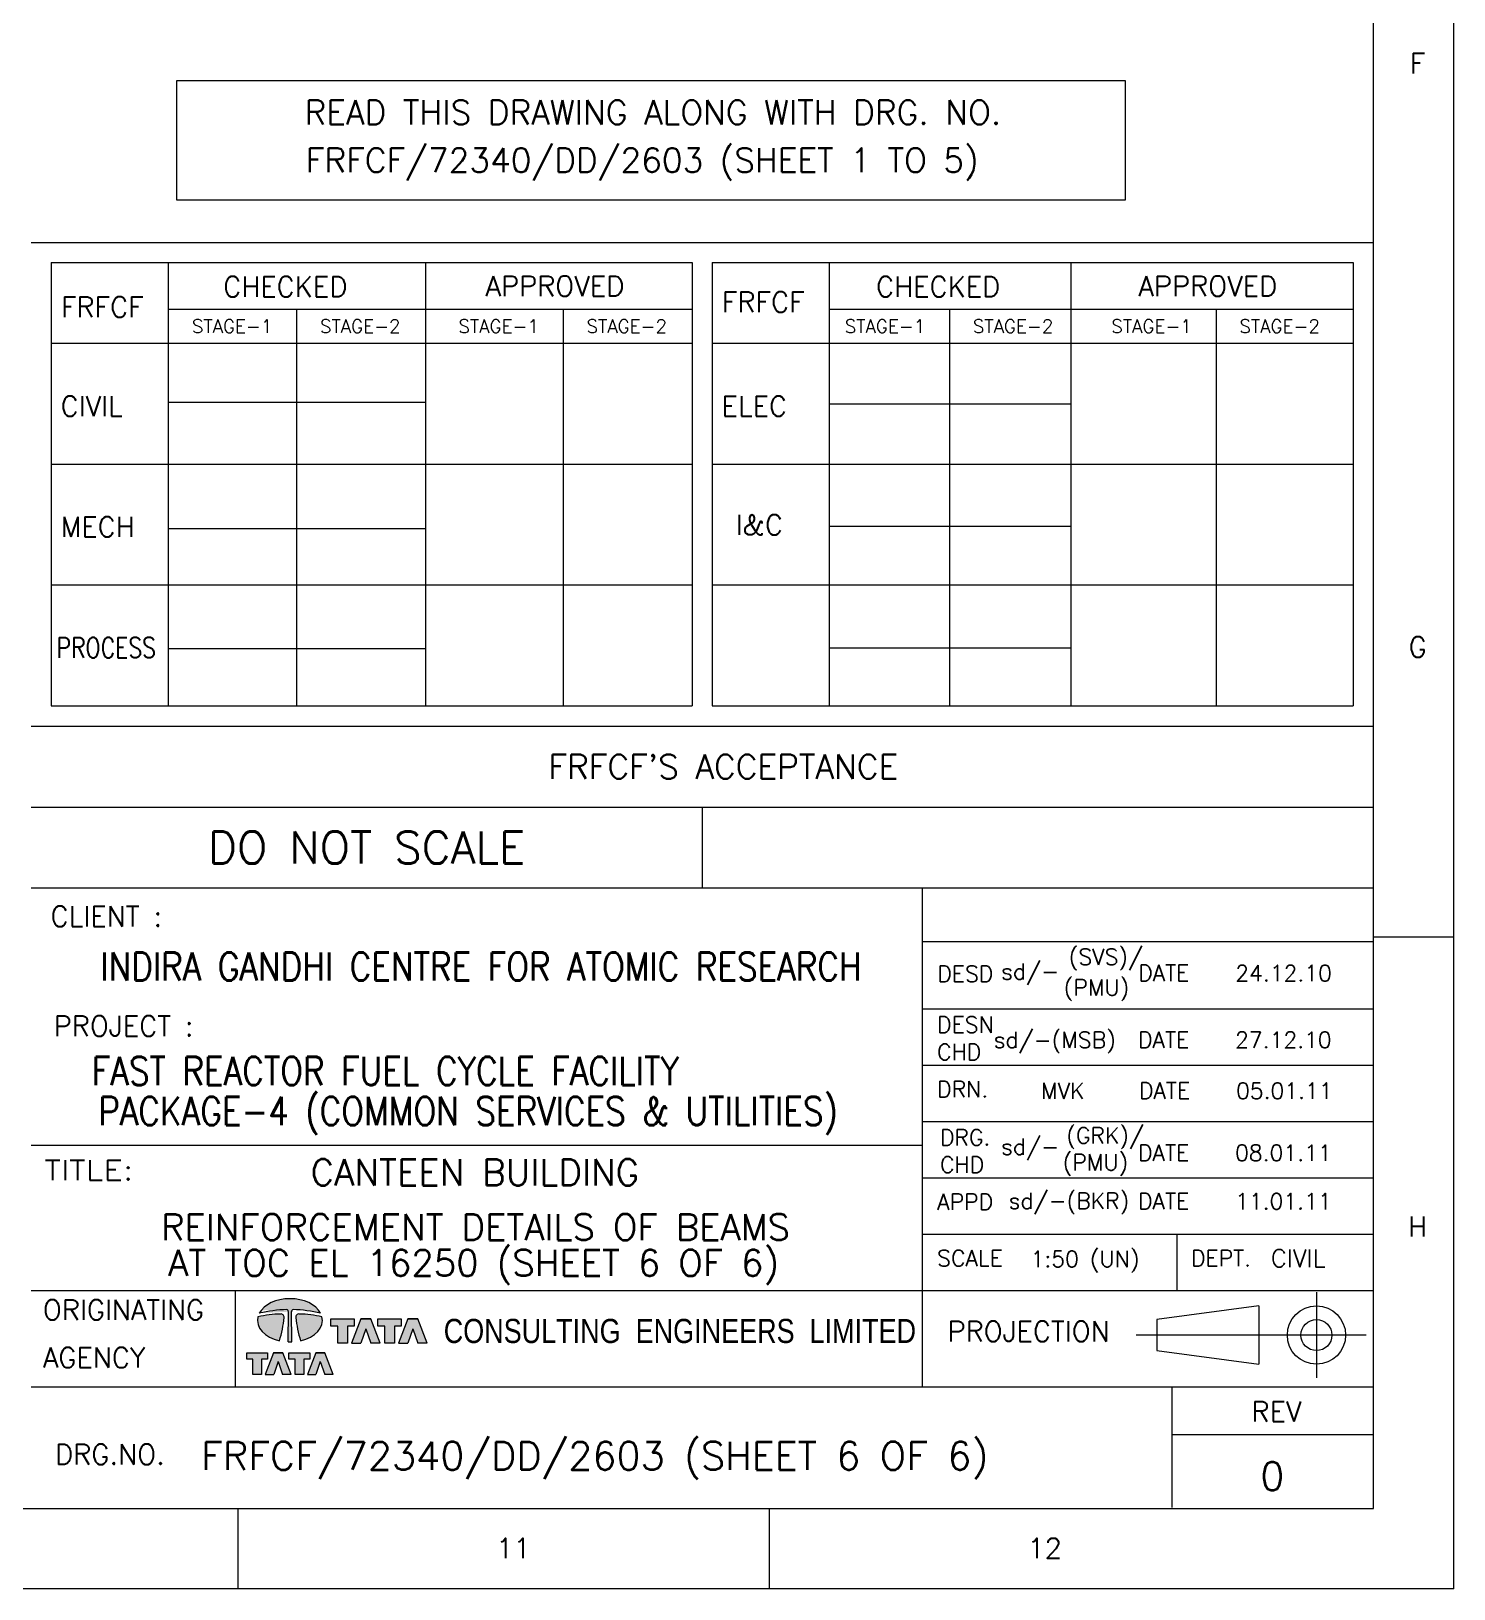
# Model space of a CAD drawing. Extents: x 875770 to 917820, y -160285 to -130585.
# Drawn here: x 908983 to 917820, y -160285 to -150610 of the extents above; entities that cross this region are included whole.
import ezdxf
from ezdxf.enums import TextEntityAlignment as Align
from ezdxf.lldxf.tags import DXFTag

# ---------------------------------------------------------------- set-up
doc = ezdxf.new("R2010")
doc.units = 0
doc.header["$LTSCALE"] = 450
doc.header["$MEASUREMENT"] = 0
doc.linetypes.add('( Center )', pattern=[2, 1.25, -0.25, 0.25, -0.25])
doc.linetypes.add('0', pattern=[0])
for name, color, linetype, lineweight in [('CV-AB-TEXT', 3, 'Continuous', 0), ('CV-AB-TITLE', 6, 'Continuous', 0), ('DIM', 2, 'Continuous', 0), ('TEMP-TEXT', 3, 'Continuous', 0), ('TEMPLATE', 7, 'Continuous', 0), ('TEXT', 3, 'Continuous', 0)]:
    doc.layers.add(name, color=color, linetype=linetype, lineweight=lineweight)
doc.styles.add('RD', font='romans.shx', dxfattribs={"height": 3})
doc.styles.add('ROMANS', font='romans.shx', dxfattribs={"height": 150})
doc.styles.add('SIMPLEX', font='romans.shx')
doc.styles.add('TCE NAME', font='arial.ttf')
tags = doc.linetypes.add('ACAD_ISO10W100', pattern=[18.5, 12, -3, 0.5, -3]).pattern_tags.tags
tags[10:11] = [DXFTag(74, 4), DXFTag(75, 0), DXFTag(340, '0'), DXFTag(46, 1.0), DXFTag(50, 0.0), DXFTag(44, 0.0), DXFTag(45, 0.0)]
tags[8:9] = [DXFTag(74, 4), DXFTag(75, 0), DXFTag(340, '0'), DXFTag(46, 1.0), DXFTag(50, 0.0), DXFTag(44, 0.0), DXFTag(45, 0.0)]
tags[6:7] = [DXFTag(74, 4), DXFTag(75, 0), DXFTag(340, '0'), DXFTag(46, 1.0), DXFTag(50, 0.0), DXFTag(44, 0.0), DXFTag(45, 0.0)]
tags[4:5] = [DXFTag(74, 4), DXFTag(75, 0), DXFTag(340, '0'), DXFTag(46, 1.0), DXFTag(50, 0.0), DXFTag(44, 0.0), DXFTag(45, 0.0)]
tags = doc.linetypes.add('CENTER', pattern=[5.300000000000001, 4, -0.65, 0, -0.65]).pattern_tags.tags
tags[10:11] = [DXFTag(74, 4), DXFTag(75, 0), DXFTag(340, '0'), DXFTag(46, 1.0), DXFTag(50, 0.0), DXFTag(44, 0.0), DXFTag(45, 0.0)]
tags[8:9] = [DXFTag(74, 4), DXFTag(75, 0), DXFTag(340, '0'), DXFTag(46, 1.0), DXFTag(50, 0.0), DXFTag(44, 0.0), DXFTag(45, 0.0)]
tags[6:7] = [DXFTag(74, 4), DXFTag(75, 0), DXFTag(340, '0'), DXFTag(46, 1.0), DXFTag(50, 0.0), DXFTag(44, 0.0), DXFTag(45, 0.0)]
tags[4:5] = [DXFTag(74, 4), DXFTag(75, 0), DXFTag(340, '0'), DXFTag(46, 1.0), DXFTag(50, 0.0), DXFTag(44, 0.0), DXFTag(45, 0.0)]

# ---------------------------------------------------------------- blocks, each defined once
blk = doc.blocks.new('tata_1_1')
at = {"layer": 'TEMPLATE', "extrusion": (0, 0, -1)}
h = blk.add_hatch(color=153, dxfattribs=at)
h.paths.add_polyline_path([(0.3063703542008511, -0.5855657048559806), (0.3063703542008511, -0.4206415926465894), (0.2421564582773073, -0.4206415926465894), (0.2421564582773073, -0.3516235333336759), (0.4679529877484185, -0.3516235333336759), (0.4679529877484185, -0.4206415926465894), (0.4006277935849099, -0.4206415926465894), (0.4006277935849099, -0.5855657048559806)])
h.paths.add_polyline_path([(0.1752483881296953, -0.585565704855981), (0.1278358006475742, -0.4471152373625249), (0.08042321316544587, -0.5855657048559806), (-0.01174097127995566, -0.5855657048559806), (0.07893635226488271, -0.3516235333336764), (0.1767352490302656, -0.3516235333336764), (0.2674125725750898, -0.5855657048559806)])
h.paths.add_polyline_path([(-0.1498416455962399, -0.5855657048559806), (-0.1498416455962399, -0.4206415926465894), (-0.2140555415197909, -0.4206415926465894), (-0.2140555415197909, -0.3516235333336759), (0.01174098795132039, -0.3516235333336759), (0.01174098795132039, -0.4206415926465894), (-0.05558420621218119, -0.4206415926465894), (-0.05558420621218119, -0.5855657048559806)])
h.paths.add_polyline_path([(-0.2809636116674028, -0.585565704855981), (-0.328376199149524, -0.4471152373625249), (-0.3757887866316594, -0.5855657048559806), (-0.4679529710770467, -0.5855657048559806), (-0.3772756475322154, -0.3516235333336764), (-0.2794767507668325, -0.3516235333336764), (-0.1887994272220155, -0.5855657048559806)])
at = {"layer": 'TEMPLATE', "color": 155, "true_color": 0x486aae}
for p, q in [((-0.1767352490302656, -0.3516235333336759), (-0.07893635226488271, -0.3516235333336755)), ((-0.1278358006475742, -0.4471152373625249), (-0.1752483881296953, -0.5855657048559806)), ((-0.1281140260904934, -0.3516235333336759), (-0.1278358006475742, -0.3516235333336759)), ((-0.1278358006475742, -0.3516235333336759), (-0.1278358006475742, -0.3516235333336759)), ((-0.1278358006475742, -0.4471152373625249), (-0.08042321316544587, -0.5855657048559806)), ((0.2794767507668325, -0.3516235333336759), (0.3772756475322154, -0.3516235333336755)), ((0.328376199149524, -0.4471152373625249), (0.2809636116674028, -0.5855657048559806)), ((0.3280979737066048, -0.3516235333336759), (0.328376199149524, -0.3516235333336759)), ((0.328376199149524, -0.3516235333336759), (0.328376199149524, -0.3516235333336759)), ((0.328376199149524, -0.4471152373625249), (0.3757887866316594, -0.5855657048559806)), ((-0.2674125725750898, -0.5855657048559806), (-0.1752483881296953, -0.585565704855981)), ((0.1887994272220155, -0.5855657048559806), (0.2809636116674028, -0.585565704855981))]:
    blk.add_line(p, q, dxfattribs=at)
at = {"layer": 'TEMPLATE', "color": 155, "true_color": 0x486aae, "flags": 128}
for points in [[(-0.4006277935849099, -0.4206415926465894), (-0.4679529877484185, -0.4206415926465894), (-0.4679529877484185, -0.3516235333336759), (-0.2421564582773073, -0.3516235333336759), (-0.2421564582773073, -0.4206415926465894), (-0.3063703542008511, -0.4206415926465894)], [(-0.3063703542008511, -0.4206415926465894), (-0.3063703542008511, -0.5855657048559806), (-0.4006277935849099, -0.5855657048559806), (-0.4006277935849099, -0.4206415926465894)], [(0.01174097127995566, -0.5855657048559806), (-0.07893635226488271, -0.3516235333336764), (-0.1767352490302656, -0.3516235333336764), (-0.2674125725750898, -0.5855657048559806)], [(0.05558420621218119, -0.4206415926465894), (-0.01174098795132039, -0.4206415926465894), (-0.01174098795132039, -0.3516235333336759), (0.2140555415197909, -0.3516235333336759), (0.2140555415197909, -0.4206415926465894), (0.1498416455962399, -0.4206415926465894)], [(0.1498416455962399, -0.4206415926465894), (0.1498416455962399, -0.5855657048559806), (0.05558420621218119, -0.5855657048559806), (0.05558420621218119, -0.4206415926465894)], [(0.4679529710770467, -0.5855657048559806), (0.3772756475322154, -0.3516235333336764), (0.2794767507668325, -0.3516235333336764), (0.1887994272220155, -0.5855657048559806)], [(0.01174097127995566, -0.5855657048559806), (-0.08042321316544587, -0.5855657048559806)], [(0.4679529710770467, -0.5855657048559806), (0.3757887866316594, -0.5855657048559806)]]:
    blk.add_lwpolyline(points, dxfattribs=at)
blk = doc.blocks.new('tata-logo_1_1')
at = {"layer": 'TEMPLATE'}
h = blk.add_hatch(color=153, dxfattribs=at)
edge = h.paths.add_edge_path()
edge.add_ellipse((1.4210854715202e-14, -3.108624468950438e-15), major_axis=(-0.3513938741679056, 2.270311974683648e-05), ratio=0.6671484831845637, start_angle=199.2891083567404, end_angle=340.7219890493194)
edge.add_arc((-6.236231399725511e-06, -1.316686258652463), 1.433018594775546, 91.34673763887258, 103.38274328551108, ccw=False)
edge.add_arc((-0.03892144902911099, 0.09447498076063665), 0.02209080999324282, -3.3534023346620074, 76.29130444559507, ccw=False)
edge.add_line((-0.01686846445311119, 0.09318278981174233), (-0.01850964306050429, -0.2341057685316961))
edge.add_ellipse((1.4210854715202e-14, -3.108624468950438e-15), major_axis=(-0.3513938741679056, 2.270311974683648e-05), ratio=0.6671484831845637, start_angle=86.98302182804493, end_angle=93.02191857071976)
edge.add_line((0.01850964971467306, -0.2341070955217321), (0.01686846445313961, 0.09318278981174233))
edge.add_arc((0.03892144902913941, 0.09447498076063532), 0.02209080999324363, 103.71162272444582, 183.3534023346597, ccw=False)
edge.add_arc((-6.236231399725511e-06, -1.316686258652461), 1.433018594775544, 76.61725671448897, 88.65280739248021, ccw=False)
edge = h.paths.add_edge_path()
edge.add_ellipse((1.4210854715202e-14, -3.108624468950438e-15), major_axis=(-0.3513938741679056, 2.270311974683648e-05), ratio=0.6671484831845637, start_angle=108.9834631590265, end_angle=189.4528603969252)
edge.add_arc((0.06841120616084595, -1.223973025378772), 1.292745102198366, 77.57206478043216, 88.52943667288805)
edge.add_arc((0.09686868129720239, 0.0341617988085301), 0.03450864099186926, 82.14077144139235, 184.7600542184489)
edge.add_arc((1.445141493317848, 0.1826765594874984), 1.390924446844167, 186.248043939272, 196.9008990614767)
edge = h.paths.add_edge_path()
edge.add_arc((-0.09686868129718107, 0.03416179880852921), 0.03450864099186926, 355.2399457815524, 457.8592285585987)
edge.add_arc((-0.06841120616081753, -1.223973025378773), 1.292745102198368, 91.47056332711175, 102.4282329240238)
edge.add_ellipse((1.4210854715202e-14, -3.108624468950438e-15), major_axis=(-0.3513938741679056, 2.270311974683648e-05), ratio=0.6671484831845637, start_angle=350.5585951736496, end_angle=431.021877516923)
edge.add_arc((-1.445141493317813, 0.1826765594875028), 1.390924446844164, 343.0994307625181, 353.7519560607279)
h.paths.add_polyline_path([(0.1887994272220297, -0.5855657048559819), (0.2794767507668467, -0.351623533333679), (0.3772756475322367, -0.3516235333336772), (0.4679529710770538, -0.5855657048559819), (0.3757887866316736, -0.5855657048559819), (0.3283761991495453, -0.4471152373625258), (0.280963611667417, -0.5855657048559819)])
h.paths.add_polyline_path([(0.0555842062121954, -0.5855657048559819), (0.0555842062121954, -0.4206415926465907), (-0.01174098795131329, -0.4206415926465907), (-0.01174098795131329, -0.3516235333336781), (0.2140555415198051, -0.3516235333336772), (0.2140555415198051, -0.4206415926465907), (0.1498416455962541, -0.4206415926465907), (0.1498416455962541, -0.5855657048559819)])
h.paths.add_polyline_path([(-0.1752483881296882, -0.5855657048559837), (-0.2674125725750756, -0.585565704855981), (-0.1767352490302443, -0.3516235333336781), (-0.0789363522648685, -0.3516235333336781), (0.01174097127996276, -0.5855657048559819), (-0.08042321316543166, -0.5855657048559828), (-0.1278358006475528, -0.4471152373625267)])
h.paths.add_polyline_path([(-0.4006277935849027, -0.5855657048559819), (-0.4006277935849027, -0.4206415926465907), (-0.4679529877484043, -0.4206415926465907), (-0.4679529877484043, -0.3516235333336772), (-0.242156458277293, -0.3516235333336772), (-0.2421564582773001, -0.4206415926465907), (-0.306370354200844, -0.4206415926465907), (-0.306370354200844, -0.5855657048559819)])
at = {"layer": 'TEMPLATE', "color": 153}
for p, q in [((-0.01850964306049718, -0.2341057685316961), (-0.01686052515438519, 0.0947660675997839)), ((0.01850964971467306, -0.234107095521733), (0.01686052515441361, 0.0947660675997839)), ((-0.4679529877484043, -0.4206415926465907), (-0.4679529877484043, -0.3516235333336772)), ((-0.4679529877484043, -0.3516235333336772), (-0.2421564582773001, -0.3516235333336772)), ((-0.4006277935849027, -0.4206415926465907), (-0.4679529877484043, -0.4206415926465907)), ((-0.4006277935849027, -0.5855657048559819), (-0.4006277935849027, -0.4206415926465907)), ((-0.2421564582773001, -0.4206415926465907), (-0.306370354200844, -0.4206415926465907)), ((-0.306370354200844, -0.4206415926465907), (-0.306370354200844, -0.5855657048559819)), ((-0.1767352490302443, -0.3516235333336781), (-0.2674125725750756, -0.5855657048559819)), ((-0.2421564582773001, -0.3516235333336772), (-0.2421564582773001, -0.4206415926465907)), ((-0.1767352490302443, -0.3516235333336772), (-0.0789363522648685, -0.3516235333336764)), ((-0.0789363522648685, -0.3516235333336781), (-0.1767352490302443, -0.3516235333336781)), ((-0.1278358006475528, -0.4471152373625267), (-0.1752483881296882, -0.5855657048559819)), ((-0.1281140260904721, -0.3516235333336772), (-0.1278358006475528, -0.3516235333336772)), ((-0.1278358006475528, -0.3516235333336772), (-0.1278358006475528, -0.3516235333336772)), ((-0.1278358006475528, -0.4471152373625267), (-0.08042321316542456, -0.5855657048559819)), ((0.01174097127996276, -0.5855657048559819), (-0.0789363522648685, -0.3516235333336781)), ((-0.01174098795131329, -0.4206415926465907), (-0.01174098795131329, -0.3516235333336772)), ((-0.01174098795131329, -0.3516235333336772), (0.2140555415198051, -0.3516235333336772)), ((0.0555842062121954, -0.4206415926465907), (-0.01174098795131329, -0.4206415926465907)), ((0.0555842062121954, -0.5855657048559819), (0.0555842062121954, -0.4206415926465907)), ((0.2140555415198051, -0.4206415926465907), (0.1498416455962541, -0.4206415926465907)), ((0.1498416455962541, -0.4206415926465907), (0.1498416455962541, -0.5855657048559819)), ((0.2794767507668467, -0.3516235333336781), (0.1887994272220297, -0.5855657048559819)), ((0.2140555415198051, -0.3516235333336772), (0.2140555415198051, -0.4206415926465907)), ((0.2794767507668467, -0.3516235333336772), (0.3772756475322367, -0.3516235333336764)), ((0.3772756475322367, -0.3516235333336781), (0.2794767507668467, -0.3516235333336781)), ((0.3283761991495453, -0.4471152373625267), (0.280963611667417, -0.5855657048559819)), ((0.328097973706619, -0.3516235333336772), (0.3283761991495453, -0.3516235333336772)), ((0.3283761991495453, -0.3516235333336772), (0.3283761991495453, -0.3516235333336772)), ((0.3283761991495453, -0.4471152373625267), (0.3757887866316736, -0.5855657048559819)), ((0.4679529710770538, -0.5855657048559819), (0.3772756475322367, -0.3516235333336781)), ((-0.306370354200844, -0.5855657048559819), (-0.4006277935849027, -0.5855657048559819)), ((-0.2674125725750756, -0.5855657048559819), (-0.1752483881296882, -0.5855657048559828)), ((0.01174097127996276, -0.5855657048559819), (-0.08042321316542456, -0.5855657048559819)), ((0.1498416455962541, -0.5855657048559819), (0.0555842062121954, -0.5855657048559819)), ((0.1887994272220297, -0.5855657048559819), (0.280963611667417, -0.5855657048559828)), ((0.4679529710770538, -0.5855657048559819), (0.3757887866316736, -0.5855657048559819))]:
    blk.add_line(p, q, dxfattribs=at)
for centre, radius, start, end in [((-0.06841120616082463, -1.223973025378772), 1.292745102198367, 91.47056332711186, 102.4282329240237), ((-6.236231399725511e-06, -1.316686258652463), 1.433018594775546, 91.34673763887257, 103.3827432855111), ((-1.445141493317813, 0.1826765594875037), 1.390924446844165, 343.089749420028, 353.7519560607278), ((-0.09686868129718107, 0.03416179880852921), 0.03450864099186932, 355.2399457815526, 97.85922855859724), ((-0.03892144902911099, 0.09447498076063665), 0.02209080999324282, 356.6465976653166, 76.2913044455926), ((0.03892144902913941, 0.09447498076063576), 0.0220908099932437, 103.7086955544043, 183.3534023346804), ((-6.236231399725511e-06, -1.316686258652461), 1.433018594775544, 76.61725671448896, 88.65280739248009), ((0.09686868129720239, 0.03416179880852921), 0.03450864099186932, 82.14077144140279, 184.7600542184474), ((1.445141493317848, 0.1826765594875037), 1.390924446844165, 186.2480439392722, 196.910250579972), ((0.06841120616084595, -1.223973025378772), 1.292745102198367, 77.57176707597633, 88.52943667288808)]:
    blk.add_arc(centre, radius, start, end, dxfattribs=at)
for start_param, end_param in [(3.478251104188866, 5.946720542854687), (6.118401706946089, 7.522750910798027), (1.902120262350953, 3.306576191247517), (1.518140124233481, 1.623538755581118)]:
    blk.add_ellipse((1.4210854715202e-14, -3.108624468950438e-15), major_axis=(-0.351393874167905, 2.270311974683644e-05), ratio=0.6671484831845635, start_param=start_param, end_param=end_param, dxfattribs=at)
blk = doc.blocks.new('*U82')
at = {"layer": 'TEMPLATE', "color": 2, "linetype": '0'}
for p, q in [((31537.5, -22275), (31537.5, 22275)), ((30787.5, -16200), (31537.5, -16200)), ((20212.5, -22275), (20212.5, -21525)), ((25162.5, -22275), (25162.5, -21525)), ((31537.5, -22275), (-31537.5, -22275))]:
    blk.add_line(p, q, dxfattribs=at)
at = {"layer": 'TEMPLATE', "color": 6, "linetype": '0'}
for p, q in [((30787.5, -21525), (30787.5, 21525)), ((18281.78592023453, -15742.91289582447), (30785.78554523389, -15742.91289582447)), ((18281.78592023453, -15742.91289582447), (30785.78554523389, -15742.91289582447)), ((26585.78554523395, -20392.91289582447), (26585.78554523395, -15742.91289582447)), ((26587.5, -16242.78258028391), (30787.5, -16242.78258028391)), ((26587.5, -16870.50000000018), (30787.5, -16870.50000000018)), ((26587.5, -17395.50000000018), (30787.5, -17395.50000000018)), ((26587.5, -17920.50000000018), (30787.5, -17920.50000000018)), ((18281.78592023453, -18142.91289582447), (26585.78554523395, -18142.91289582447)), ((18281.78592023453, -18142.91289582447), (26585.78554523395, -18142.91289582447)), ((26587.5, -18445.50000000018), (30787.5, -18445.50000000018)), ((26587.5, -18970.50000000018), (30787.5, -18970.50000000018)), ((28959.16440605214, -19495.50000000018), (28959.16440605214, -18970.50000000018)), ((18283.50037500059, -19495.50000000018), (30787.5, -19495.50000000018)), ((20185.72814446509, -20392.91289582447), (20185.72814446509, -19495.50000000018)), ((18281.78592023453, -20392.91289582447), (30785.78554523389, -20392.91289582447)), ((28914.34317083806, -21517.91297082504), (28914.34317083806, -20392.91289582447)), ((28914.34317083806, -20838.45006953028), (30785.78554523389, -20838.45006953028)), ((-29287.5, -21525), (30787.5, -21525))]:
    blk.add_line(p, q, dxfattribs=at)
at = {"layer": 'TEMPLATE', "color": 6}
for p, q in [((18281.78517023328, -9730.74412487879), (30785.78517023328, -9730.74412487879)), ((18469.53291798103, -9918.491872626537), (24439.91129635939, -9918.491872626537)), ((18469.53291798103, -9918.491872626537), (18469.53291798103, -14048.94232307699)), ((24439.91129635939, -9918.491872626537), (24439.91129635939, -14048.94232307699)), ((24627.65904410713, -9918.491872626537), (30598.03742248555, -9918.491872626537)), ((24627.65904410713, -9918.491872626537), (24627.65904410713, -14048.94232307699)), ((30598.03742248555, -9918.491872626537), (30598.03742248555, -14048.94232307699)), ((19558.46985491797, -10352.83282949815), (24439.91129635939, -10352.83282949815)), ((20755.47238450145, -10352.83282949815), (20755.47238450145, -14048.94232307699)), ((23238.84955364678, -10352.83282949815), (23238.84955364678, -14048.94232307699)), ((25716.59598104405, -10352.8328294981), (30598.03742248545, -10352.8328294981)), ((26838.25968996741, -10352.83282949815), (26838.25968996739, -14048.94232307699)), ((29321.63685911274, -10352.83282949815), (29321.63685911272, -14048.94232307699)), ((18469.53291798105, -10669.48286361753), (24439.91129635939, -10669.48286361753)), ((24627.65904410713, -10669.48286361753), (30598.03742248555, -10669.48286361753)), ((19558.46985491797, -11219.93076541193), (21956.53412721403, -11219.93076541193)), ((25716.59598104405, -11233.30043304304), (27969.56895401705, -11233.30043304304)), ((18469.53291798105, -11795.96935010401), (24439.91129635939, -11795.96935010401)), ((24627.65904410713, -11795.96935010401), (30598.03742248555, -11795.96935010401)), ((19558.46985491797, -12395.38057176039), (21956.53412721403, -12395.38057176039)), ((25716.59598104405, -12373.15643906295), (27969.56895401705, -12373.15643906295)), ((18469.53291798103, -12922.4558365905), (24439.91129635939, -12922.4558365905)), ((18469.53291798105, -12922.4558365905), (24439.91129635939, -12922.4558365905)), ((24627.65904410713, -12922.4558365905), (30598.03742248555, -12922.4558365905)), ((24627.65904410713, -12922.4558365905), (30598.03742248555, -12922.4558365905)), ((19558.46985491797, -13514.575764365), (21956.53412721403, -13514.575764365)), ((25716.59598104405, -13508.49768681118), (27969.56895401705, -13508.49768681118)), ((18469.53291798103, -14048.94232307699), (24439.91129635939, -14048.94232307699)), ((18469.53291798103, -14048.94232307699), (24439.91129635939, -14048.94232307699)), ((24627.65904410713, -14048.94232307699), (30598.03742248555, -14048.94232307699)), ((24627.65904410713, -14048.94232307699), (30598.03742248555, -14048.94232307699)), ((18281.78554523391, -14236.69007082476), (24627.65941910777, -14236.69007082476)), ((18281.78554523387, -14236.69007082474), (30785.78517023328, -14236.69007082474)), ((24627.65941910777, -14236.69007082476), (30785.78554523389, -14236.69007082476)), ((18281.78592023453, -14992.91289582447), (30785.78554523389, -14992.91289582447)), ((24533.78573273643, -14992.91289582447), (24533.78573273643, -15742.91289582447)), ((18281.78592023453, -15742.91289582447), (30785.78554523389, -15742.91289582447))]:
    blk.add_line(p, q, dxfattribs=at)
at = {"layer": 'TEMPLATE', "color": 3}
for p, q in [((19558.46985491797, -9918.491872626537), (19558.46985491797, -14048.94232307699)), ((21956.53412721403, -9918.491872626537), (21956.53412721403, -14048.94232307699)), ((25716.59598104405, -9918.491872626537), (25716.59598104409, -14048.94232307699)), ((27969.56895401705, -9918.491872626537), (27969.568954017, -14048.94232307699))]:
    blk.add_line(p, q, dxfattribs=at)
at = {"layer": 'TEMPLATE', "color": 3, "linetype": 'CENTER', "ltscale": 750}
blk.add_line((30257.61143704563, -19512.26659798026), (30257.61143704563, -20309.24662620432), dxfattribs=at)
at = {"layer": 'TEMPLATE', "color": 3, "linetype": 'Continuous'}
for p, q in [((29720.60232292403, -19639.3214050227), (28770.1595491582, -19766.37621206295)), ((29720.60232292403, -19639.3214050227), (29720.60232292403, -20182.19181916188)), ((28770.1595491582, -19766.37621206295), (28770.1595491582, -20055.13701212162)), ((28770.1595491582, -20055.13701212162), (29720.60232292403, -20182.19181916188))]:
    blk.add_line(p, q, dxfattribs=at)
at = {"layer": 'TEMPLATE', "color": 3, "linetype": 'ACAD_ISO10W100', "ltscale": 375}
blk.add_line((30719.5514904886, -19910.75661209229), (28577.61464313501, -19910.75661209229), dxfattribs=at)
at = {"layer": 'TEMPLATE', "color": 3, "linetype": 'Continuous'}
for radius in [271.4352070705064, 144.3804000283708]:
    blk.add_circle((30257.61143704563, -19910.75661209229), radius, dxfattribs=at)
at = {"layer": 'TEMPLATE', "color": 153, "xscale": 860.6249999999975, "yscale": 860.6249999999975, "zscale": 860.6249999999975}
blk.add_blockref('tata-logo_1_1', (20693.88337951308, -19773.27799967462, -37.5), dxfattribs=at)
at = {"layer": 'TEMPLATE', "color": 155, "true_color": 0x486aae, "xscale": 960.6134571321206, "yscale": 960.6134571322762, "zscale": 960.6134571322751}
blk.add_blockref('tata_1_1', (21523.61112402768, -19422.34988335583, -37.5), dxfattribs=at)
at = {"layer": 'TEMPLATE', "color": 4, "linetype": '0', "style": 'ROMANS'}
for s, p in [('F', (31200, -8062.5)), ('G', (31200, -13500)), ('H', (31200.00000000001, -18900))]:
    blk.add_text(s, height=187.5, dxfattribs=at).set_placement(p, align=Align.MIDDLE_CENTER)
at = {"layer": 'TEMPLATE', "color": 3, "style": 'ROMANS'}
for s, height, p in [('CHECKED', 187.5, (20649.92275825781, -10142.5666803206)), ('APPROVED', 187.5, (23161.74588223204, -10137.59057360502)), ('CHECKED', 187.5, (26732.71006372377, -10142.5666803206)), ('APPROVED', 187.5, (29244.533187698, -10137.59057360502)), ('FRFCF', 187.5, (18945.51726144371, -10332.07743829919)), ('FRFCF', 187.7477477477478, (25103.62569130212, -10285.42537382985)), ('STAGE-1', 125, (20155.28665846791, -10511.36761873529)), ('STAGE-2', 125, (21348.69428378806, -10511.36761873529)), ('STAGE-1', 125, (22638.66382761326, -10511.36761873529)), ('STAGE-2', 125, (23832.07145293339, -10511.36761873529)), ('STAGE-1', 125, (26238.07396393388, -10511.36761873529)), ('STAGE-2', 125, (27431.48158925399, -10511.36761873529)), ('STAGE-1', 125, (28721.45113307923, -10511.36761873529)), ('STAGE-2', 125, (29914.85875839934, -10511.36761873529))]:
    blk.add_text(s, height=height, dxfattribs=at).set_placement(p, align=Align.MIDDLE_CENTER)
at = {"layer": 'TEMPLATE', "color": 6, "style": 'ROMANS'}
for s, p in [('CIVIL', (18556.60246086682, -11256.77689000167)), ('ELEC', (24714.72858699295, -11256.77689000167)), ('MECH', (18556.60246086682, -12380.16971872385)), ('I&C', (24845.45612176437, -12362.46033251301))]:
    blk.add_text(s, height=187.5, dxfattribs=at).set_placement(p, align=Align.MIDDLE_LEFT)
at = {"layer": 'TEMPLATE', "color": 6, "style": 'ROMANS', "width": 0.7999999999999998}
blk.add_text('PROCESS', height=187.5, dxfattribs=at).set_placement((18519.178687835, -13506.65620521034), align=Align.MIDDLE_LEFT)
at = {"layer": 'TEMPLATE', "color": 6}
for s, height, style, p in [("FRFCF'S ACCEPTANCE", 225, 'SIMPLEX', (24731.78592023446, -14614.80148332461)), ('DO NOT SCALE', 299.9999999999999, 'ROMANS', (21407.78582648323, -15367.91289582447))]:
    blk.add_text(s, height=height, dxfattribs=dict(at, style=style)).set_placement(p, align=Align.MIDDLE_CENTER)
at = {"layer": 'TEMPLATE', "color": 3, "linetype": '0', "style": 'ROMANS'}
for s, p in [('CLIENT :', (18982.57749714993, -16102.84361095685)), ('PROJECT :', (19144.07922165017, -17125.16936327012))]:
    blk.add_text(s, height=187.9491017964072, dxfattribs=at).set_placement(p, align=Align.CENTER)
at = {"layer": 'TEMPLATE', "color": 6, "linetype": '0'}
for s, height, style, width, p in [('INDIRA GANDHI CENTRE FOR ATOMIC RESEARCH', 263.4999999999999, 'ROMANS', 0.85, (22474.29345204167, -16608.43323068685)), ('FAST REACTOR FUEL CYCLE FACILITY', 263.4999999999999, 'ROMANS', 0.85, (21583.77378734423, -17580.97810531312)), ('PACKAGE-4 (COMMON SERVICES & UTILITIES)', 263.4999999999999, 'ROMANS', 0.85, (22353.81339966001, -17955.89493020694)), ('TITLE:', 187.5, 'SIMPLEX', 1.2, (18819.77164328756, -18467.31330305897))]:
    blk.add_text(s, height=height, dxfattribs=dict(at, style=style, width=width)).set_placement(p, align=Align.CENTER)
at = {"layer": 'TEMPLATE', "color": 6, "style": 'SIMPLEX'}
for s, height, p in [('DESD', 150, (26725.82081359966, -16619.67464974988)), ('DESN', 150, (26724.10635883361, -17093.85507233105)), ('CHD', 150, (26724.10635883361, -17347.96929540184)), ('DRN.', 150, (26724.10635883355, -17694.80496529044)), ('DRG.', 150, (26750.14489721774, -18144.35880512101)), ('CHD', 150, (26750.14489721774, -18398.4730281918)), ('APPD', 150, (26724.10635883355, -18744.80496529044)), ('ORIGINATING', 187.5, (18391.46851324316, -19769.83627839485)), ('PROJECTION', 187.5, (26820.03198744917, -19969.31164564062)), ('AGENCY', 187.5, (18391.46851324316, -20214.12727332331)), ('REV', 187.5, (29651.89376129253, -20717.37857956563))]:
    blk.add_text(s, height=height, dxfattribs=at).set_placement(p)
at = {"layer": 'TEMPLATE', "color": 3}
for s, style, p in [('DATE', 'ROMANS', (28597.33278653913, -16612.69427127301)), ('DATE', 'ROMANS', (28595.61833177309, -17234.26100893207)), ('DATE', 'ROMANS', (28604.36031021554, -17708.21303108762)), ('DATE', 'ROMANS', (28595.61833177301, -18287.36429325641)), ('DATE', 'ROMANS', (28595.61833177301, -18737.82458681357)), ('SCALE', 'SIMPLEX', (26724.10635883355, -19269.80496529044)), ('DEPT.', 'SIMPLEX', (29088.91936991444, -19269.80496529044))]:
    blk.add_text(s, height=150, dxfattribs=dict(at, style=style)).set_placement(p)
at = {"layer": 'TEMPLATE', "color": 153, "style": 'TCE NAME', "width": 0.8}
blk.add_text('  CONSULTING  ENGINEERS  LIMITED', height=225, dxfattribs=at).set_placement((21986.65589182748, -19984.85217947564))
at = {"layer": 'TEMPLATE', "color": 3, "linetype": '0', "style": 'ROMANS'}
blk.add_text('DRG.NO.', height=187.9491017964072, dxfattribs=at).set_placement((18504.79254968652, -21115.6018277919))
at = {"layer": 'TEMPLATE', "color": 4, "style": 'ROMANS'}
for s, p in [('11', (22614.749925, -21989.996325)), ('12', (27564.74992500001, -21989.996325))]:
    blk.add_text(s, height=187.5, dxfattribs=at).set_placement(p)

msp = doc.modelspace()

# ---------------------------------------------------------------- linework, layer by layer
at = {"layer": 'TEXT', "color": 2, "flags": 128}
msp.add_lwpolyline([(909887.8560681256, -150916.0376983612), (915778.5126173699, -150916.0376983612), (915778.5126173699, -151659.9588502628), (909887.8560681256, -151659.9588502628), (909887.8560681256, -150916.0376983612)], close=True, dxfattribs=at)

# ---------------------------------------------------------------- block references
at = {"layer": 'DIM', "ltscale": 0.6666666666666, "xscale": 0.6666666666666, "yscale": 0.6666666666666, "zscale": 0.6666666666666}
msp.add_blockref('*U82', (896795.057930001, -145434.5554456009, 24.9999999999975), dxfattribs=at)

# ---------------------------------------------------------------- texts
at = {"layer": 'CV-AB-TEXT', "linetype": '( Center )', "style": 'ROMANS'}
for s, p in [('(SVS)/', (915891.0059017166, -156408.8181183581)), ('(PMU)', (915804.7621200457, -156599.5936806589)), ('(GRK)/', (915897.2170653534, -157518.5017104901)), ('(PMU)', (915797.9288658487, -157685.2271991626)), ('sd/-(BKR)', (915804.7621200437, -157924.5447298622))]:
    msp.add_text(s, height=100, dxfattribs=at).set_placement(p, align=Align.RIGHT)
at = {"layer": 'CV-AB-TITLE', "color": 6, "linetype": 'Continuous', "lineweight": 0, "style": 'SIMPLEX'}
for s, p in [('READ THIS DRAWING ALONG WITH DRG. NO.', (912845.3318103419, -151113.6966268925)), ('FRFCF/72340/DD/2603 (SHEET 1 TO 5)', (912778.8614806089, -151411.3464087915))]:
    msp.add_text(s, height=150.0000075, dxfattribs=at).set_placement(p, align=Align.MIDDLE_CENTER)
at = {"layer": 'TEMP-TEXT', "style": 'ROMANS'}
for s, height, p in [('sd/-', 99.99999999999001, (915008.4661487668, -156500.2215161265)), ('24.12.10', 99.99999999999001, (916462.4966265183, -156510.6585083369)), ('sd/-(MSB)', 99.99999999999001, (914962.1034586946, -156925.0363334429)), ('27.12.10', 99.99999999999001, (916461.3536566744, -156925.036333443)), ('MVK', 99.99999999999001, (915256.9070149206, -157241.0043482132)), ('05.01.11', 99.99999999999001, (916467.1816423023, -157241.0043482133)), ('sd/-', 99.99999999999001, (915008.4661487668, -157588.4198017561)), ('08.01.11', 99.99999999999001, (916461.3536566738, -157627.1051896592)), ('11.01.11', 99.99999999999001, (916461.3536566738, -157927.4120520305)), ('1:50 (UN)', 99.99999999999001, (915190.9913341852, -158285.8157859317)), ('CIVIL', 109.999999999989, (916683.8374512518, -158285.8157859317))]:
    msp.add_text(s, height=height, dxfattribs=at).set_placement(p)
at = {"layer": 'TEMP-TEXT', "color": 6, "style": 'RD'}
msp.add_text('CANTEEN BUILDING', height=162.4999999999837, dxfattribs=at).set_placement((911739.3912045032, -157827.3268756247), align=Align.BOTTOM_CENTER)
msp.add_text('FRFCF/72340/DD/2603 (SHEET 6 OF 6)', height=174.9999999999825, dxfattribs=at).set_placement((910038.9877047904, -159545.6986154506))
at = {"layer": 'TEMP-TEXT', "color": 6, "style": 'ROMANS'}
msp.add_text('0', height=174.9999999999825, dxfattribs=at).set_placement((916692.6724367252, -159584.6626755358), align=Align.MIDDLE_CENTER)
at = {"layer": 'TEMP-TEXT', "color": 6, "char_height": 162.4999999999837, "attachment_point": 8, "line_spacing_factor": 0.5999999999999998, "style": 'RD'}
for s, insert in [('REINFORCEMENT DETAILS OF BEAMS', (911743.2602521223, -158119.1448179083)), ('AT TOC EL 16250 (SHEET 6 OF 6)', (911731.6531092651, -158395.4575608263))]:
    msp.add_mtext(s, dxfattribs=dict(at, insert=insert))

doc.saveas('drawing.dxf')
